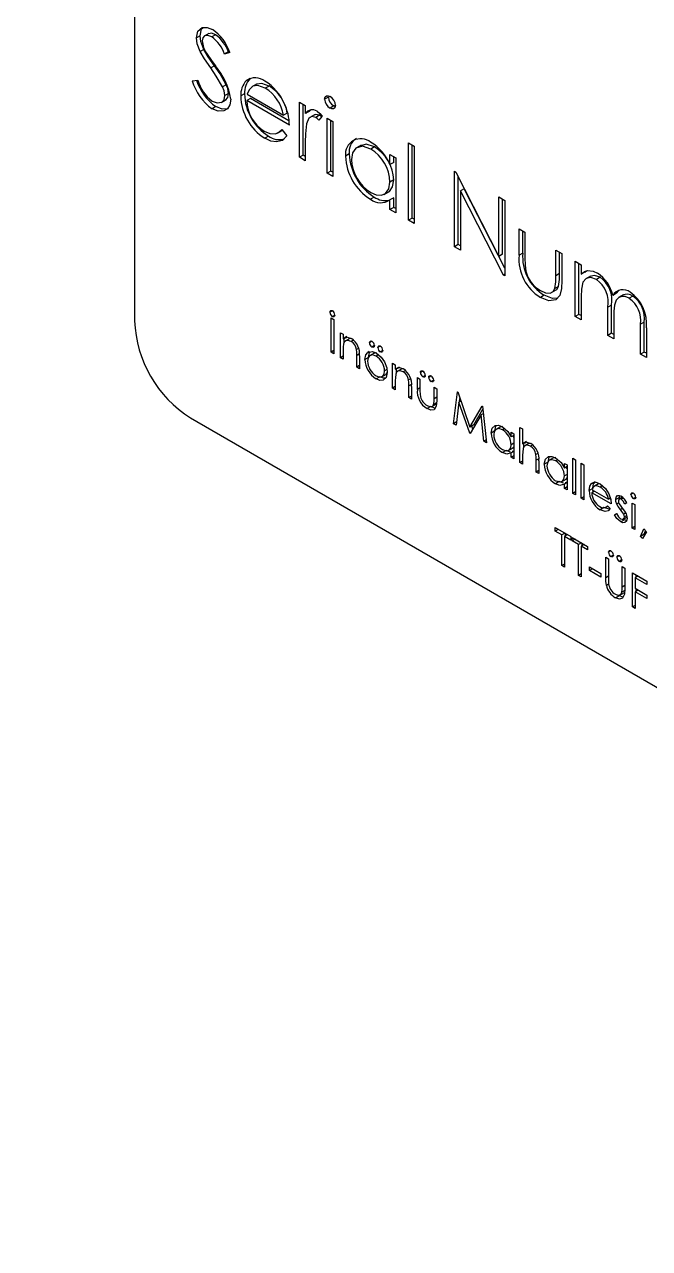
# Model space of a CAD drawing. Header units: millimetres. Extents: x 75 to 2075, y 25 to 1460.
# Drawn here: x 1817 to 1844, y 933.7 to 986.6 of the extents above; entities that cross this region are included whole.
import ezdxf

# ---------------------------------------------------------------- set-up
doc = ezdxf.new("R2010")
doc.units = ezdxf.units.MM
doc.header["$LTSCALE"] = 5

msp = doc.modelspace()

# ---------------------------------------------------------------- linework, layer by layer
at = {"color": 7, "linetype": 'Continuous', "lineweight": 25}
for p, q in [((1821.718, 1038.212), (1821.718, 973.822)), ((1824.558, 986.155), (1824.396, 986.061)), ((1824.929, 986.251), (1824.727, 986.134)), ((1825.226, 986.196), (1825.065, 986.103)), ((1824.716, 985.566), (1824.554, 985.473)), ((1825.779, 985.458), (1825.617, 985.365)), ((1825.847, 985.434), (1825.617, 985.365)), ((1825.826, 985.472), (1825.779, 985.458)), ((1825.179, 984.854), (1825.018, 984.761)), ((1826.718, 984.304), (1826.556, 984.211)), ((1824.215, 984.209), (1824.454, 984.236)), ((1825.689, 984.039), (1825.528, 983.946)), ((1826.991, 984.059), (1826.789, 983.943)), ((1827.006, 984.066), (1826.844, 983.972)), ((1827.539, 983.982), (1827.377, 983.889)), ((1825.477, 983.268), (1825.679, 983.384)), ((1825.791, 983.66), (1825.629, 983.567)), ((1826.48, 983.645), (1826.318, 983.551)), ((1826.734, 983.442), (1826.572, 983.348)), ((1828.421, 982.281), (1826.572, 983.348)), ((1826.599, 983.626), (1828.167, 982.72)), ((1828.401, 982.479), (1826.734, 983.442)), ((1828.856, 983.286), (1829.11, 983.139)), ((1828.856, 980.899), (1828.856, 983.286)), ((1830.106, 983.504), (1829.944, 983.41)), ((1825.237, 983.092), (1825.075, 982.998)), ((1828.329, 982.814), (1828.167, 982.72)), ((1829.018, 980.992), (1829.018, 983.192)), ((1829.11, 983.139), (1829.11, 982.788)), ((1829.272, 982.881), (1829.11, 982.788)), ((1829.272, 982.881), (1829.335, 982.943)), ((1829.504, 982.736), (1829.301, 982.62)), ((1829.728, 982.718), (1829.566, 982.625)), ((1830.34, 983.118), (1830.179, 983.025)), ((1830.384, 983.1), (1830.34, 983.118)), ((1829.835, 982.681), (1829.696, 982.507)), ((1830.053, 982.595), (1830.307, 982.448)), ((1830.053, 980.208), (1830.053, 982.595)), ((1830.215, 980.301), (1830.215, 982.502)), ((1830.307, 982.448), (1830.307, 980.062)), ((1827.519, 981.816), (1827.358, 981.722)), ((1827.901, 981.938), (1828.103, 982.054)), ((1828.078, 982.051), (1828.113, 982.066)), ((1828.087, 982.097), (1828.312, 981.83)), ((1829.11, 981.555), (1829.11, 980.752)), ((1831.527, 981.426), (1831.325, 981.309)), ((1832.101, 981.348), (1831.94, 981.255)), ((1833.57, 981.528), (1833.824, 981.381)), ((1833.57, 978.178), (1833.57, 981.528)), ((1833.732, 978.271), (1833.732, 981.434)), ((1833.824, 981.381), (1833.824, 978.031)), ((1829.018, 980.992), (1828.856, 980.899)), ((1829.11, 980.752), (1828.856, 980.899)), ((1829.11, 980.939), (1829.018, 980.992)), ((1831.012, 981.041), (1830.851, 980.948)), ((1832.773, 980.583), (1832.773, 981.025)), ((1832.773, 981.025), (1833.027, 980.878)), ((1832.934, 980.677), (1832.773, 980.583)), ((1832.934, 980.677), (1832.934, 980.932)), ((1833.027, 980.878), (1833.027, 978.492)), ((1830.215, 980.301), (1830.053, 980.208)), ((1830.307, 980.062), (1830.053, 980.208)), ((1830.307, 980.248), (1830.215, 980.301)), ((1835.565, 980.292), (1835.618, 980.262)), ((1835.565, 977.026), (1835.565, 980.292)), ((1835.618, 980.262), (1837.487, 976.612)), ((1835.726, 977.12), (1835.726, 980.05)), ((1832.934, 979.92), (1832.773, 979.826)), ((1835.98, 979.538), (1835.819, 979.445)), ((1837.741, 976.1), (1835.98, 979.538)), ((1832.09, 979.177), (1831.928, 979.084)), ((1832.526, 979.291), (1832.728, 979.407)), ((1832.934, 979.144), (1832.773, 979.051)), ((1832.773, 978.638), (1832.773, 979.051)), ((1832.934, 978.731), (1832.934, 979.144)), ((1835.819, 979.445), (1835.819, 976.88)), ((1837.683, 975.804), (1835.819, 979.445)), ((1837.487, 979.183), (1837.741, 979.036)), ((1837.487, 976.612), (1837.487, 979.183)), ((1837.648, 976.706), (1837.648, 979.09)), ((1837.741, 979.036), (1837.741, 975.77)), ((1832.934, 978.731), (1832.773, 978.638)), ((1833.027, 978.492), (1832.773, 978.638)), ((1833.027, 978.678), (1832.934, 978.731)), ((1833.732, 978.271), (1833.57, 978.178)), ((1833.824, 978.031), (1833.57, 978.178)), ((1833.824, 978.218), (1833.732, 978.271)), ((1838.357, 977.801), (1838.611, 977.655)), ((1838.357, 976.661), (1838.357, 977.801)), ((1838.519, 976.754), (1838.519, 977.708)), ((1838.611, 977.655), (1838.611, 976.548)), ((1835.726, 977.12), (1835.565, 977.026)), ((1835.819, 976.88), (1835.565, 977.026)), ((1835.819, 977.066), (1835.726, 977.12)), ((1839.953, 976.88), (1840.206, 976.734)), ((1839.953, 975.773), (1839.953, 976.88)), ((1837.648, 976.706), (1837.487, 976.612)), ((1838.519, 976.754), (1838.357, 976.661)), ((1840.114, 975.866), (1840.114, 976.787)), ((1840.206, 976.734), (1840.206, 975.572)), ((1840.787, 976.399), (1841.04, 976.252)), ((1840.787, 974.012), (1840.787, 976.399)), ((1837.741, 975.837), (1837.683, 975.804)), ((1840.114, 975.866), (1839.953, 975.773)), ((1840.948, 974.105), (1840.948, 976.305)), ((1841.04, 976.252), (1841.04, 975.837)), ((1841.202, 975.931), (1841.04, 975.837)), ((1841.202, 975.931), (1841.272, 975.988)), ((1837.741, 975.77), (1837.683, 975.804)), ((1840.072, 975.309), (1839.911, 975.216)), ((1841.445, 975.758), (1841.243, 975.641)), ((1841.871, 975.708), (1841.709, 975.615)), ((1839.445, 974.931), (1839.283, 974.838)), ((1839.762, 975.045), (1839.964, 975.161)), ((1841.04, 974.87), (1841.04, 973.865)), ((1842.573, 975.02), (1842.411, 974.926)), ((1842.573, 975.02), (1842.678, 975.134)), ((1842.859, 974.944), (1842.657, 974.827)), ((1843.287, 974.891), (1843.125, 974.798)), ((1830.281, 974.259), (1830.174, 974.197)), ((1842.362, 974.502), (1842.201, 974.409)), ((1842.201, 973.195), (1842.201, 974.409)), ((1842.362, 973.289), (1842.362, 974.502)), ((1830.223, 973.95), (1830.338, 973.884)), ((1830.223, 972.469), (1830.223, 973.95)), ((1830.388, 974.073), (1830.281, 974.012)), ((1830.338, 973.884), (1830.338, 972.402)), ((1840.948, 974.105), (1840.787, 974.012)), ((1841.04, 973.865), (1840.787, 974.012)), ((1841.04, 974.052), (1840.948, 974.105)), ((1842.455, 973.977), (1842.455, 973.049)), ((1843.777, 973.767), (1843.615, 973.673)), ((1843.777, 972.472), (1843.777, 973.767)), ((1830.634, 973.311), (1830.749, 973.244)), ((1830.634, 972.228), (1830.634, 973.311)), ((1830.749, 973.244), (1830.749, 973.049)), ((1842.362, 973.289), (1842.201, 973.195)), ((1842.455, 973.049), (1842.201, 973.195)), ((1842.455, 973.236), (1842.362, 973.289)), ((1843.615, 972.379), (1843.615, 973.673)), ((1843.869, 973.525), (1843.869, 972.233)), ((1830.911, 973.142), (1830.749, 973.049)), ((1830.796, 972.894), (1830.796, 973.076)), ((1831.035, 973.06), (1830.833, 972.944)), ((1831.188, 972.995), (1831.086, 972.936)), ((1831.419, 972.636), (1831.328, 972.583)), ((1831.991, 972.938), (1831.884, 972.876)), ((1832.098, 972.753), (1831.991, 972.691)), ((1832.353, 972.729), (1832.246, 972.667)), ((1830.338, 972.535), (1830.223, 972.469)), ((1830.338, 972.402), (1830.223, 972.469)), ((1830.749, 972.295), (1830.634, 972.228)), ((1830.749, 972.162), (1830.634, 972.228)), ((1830.749, 972.553), (1830.749, 972.162)), ((1831.453, 972.393), (1831.342, 972.329)), ((1831.342, 971.82), (1831.342, 972.329)), ((1831.457, 972.306), (1831.457, 971.753)), ((1831.849, 972.245), (1831.687, 972.151)), ((1831.874, 972.495), (1831.815, 972.461)), ((1832.094, 972.432), (1831.892, 972.315)), ((1832.266, 972.356), (1832.172, 972.302)), ((1832.46, 972.544), (1832.353, 972.482)), ((1843.777, 972.472), (1843.615, 972.379)), ((1843.869, 972.233), (1843.615, 972.379)), ((1843.869, 972.419), (1843.777, 972.472)), ((1831.457, 971.886), (1831.342, 971.82)), ((1831.457, 971.753), (1831.342, 971.82)), ((1832.642, 971.714), (1832.542, 971.657)), ((1832.888, 971.995), (1833.003, 971.928)), ((1832.888, 970.912), (1832.888, 971.995)), ((1833.003, 971.928), (1833.003, 971.733)), ((1833.164, 971.826), (1833.003, 971.733)), ((1833.049, 971.578), (1833.049, 971.76)), ((1833.288, 971.744), (1833.086, 971.628)), ((1833.441, 971.679), (1833.339, 971.62)), ((1834.195, 971.65), (1834.088, 971.588)), ((1832.334, 971.407), (1832.173, 971.314)), ((1832.415, 971.405), (1832.617, 971.521)), ((1833.003, 971.237), (1833.003, 970.846)), ((1833.672, 971.319), (1833.581, 971.267)), ((1833.706, 971.077), (1833.595, 971.013)), ((1833.957, 971.37), (1834.072, 971.304)), ((1833.957, 970.853), (1833.957, 971.37)), ((1834.072, 971.304), (1834.072, 970.801)), ((1834.302, 971.465), (1834.195, 971.403)), ((1834.557, 971.441), (1834.45, 971.38)), ((1834.664, 971.256), (1834.557, 971.194)), ((1833.003, 970.978), (1832.888, 970.912)), ((1833.003, 970.846), (1832.888, 970.912)), ((1833.595, 970.504), (1833.595, 971.013)), ((1833.71, 970.57), (1833.595, 970.504)), ((1833.71, 970.99), (1833.71, 970.437)), ((1834.072, 970.919), (1833.957, 970.853)), ((1834.68, 970.952), (1834.795, 970.886)), ((1834.68, 970.45), (1834.68, 970.952)), ((1834.795, 970.886), (1834.795, 970.359)), ((1835.519, 969.375), (1835.688, 970.758)), ((1835.688, 970.758), (1835.705, 970.749)), ((1835.705, 970.749), (1836.235, 969.228)), ((1833.71, 970.437), (1833.595, 970.504)), ((1834.538, 970.119), (1834.377, 970.026)), ((1834.583, 970.113), (1834.785, 970.23)), ((1834.788, 970.271), (1834.661, 970.197)), ((1834.795, 970.517), (1834.68, 970.45)), ((1835.758, 970.305), (1835.635, 969.308)), ((1835.842, 970.354), (1835.758, 970.305)), ((1836.222, 968.969), (1835.758, 970.305)), ((1835.785, 970.321), (1835.803, 970.467)), ((1836.235, 969.228), (1836.763, 970.138)), ((1836.396, 969.321), (1836.793, 970.005)), ((1836.763, 970.138), (1836.78, 970.128)), ((1836.78, 970.128), (1836.95, 968.549)), ((1824.142, 969.623), (1900.106, 925.77)), ((1836.712, 969.752), (1836.248, 968.954)), ((1836.814, 969.811), (1836.712, 969.752)), ((1836.834, 968.615), (1836.712, 969.752)), ((1835.653, 969.452), (1835.519, 969.375)), ((1835.635, 969.308), (1835.519, 969.375)), ((1836.275, 968.999), (1836.222, 968.969)), ((1836.248, 968.954), (1836.222, 968.969)), ((1836.396, 969.321), (1836.235, 969.228)), ((1836.357, 969.14), (1836.311, 969.272)), ((1837.309, 969.061), (1837.147, 968.968)), ((1837.553, 969.242), (1837.351, 969.125)), ((1837.733, 969.16), (1837.641, 969.107)), ((1838.019, 968.803), (1838.019, 969.003)), ((1838.019, 969.003), (1838.134, 968.936)), ((1838.134, 968.936), (1838.134, 967.854)), ((1838.397, 969.213), (1838.512, 969.147)), ((1838.397, 967.694), (1838.397, 969.213)), ((1838.512, 969.147), (1838.512, 968.505)), ((1836.936, 968.674), (1836.834, 968.615)), ((1836.95, 968.549), (1836.834, 968.615)), ((1838.134, 968.869), (1838.019, 968.803)), ((1838.134, 968.526), (1838.019, 968.459)), ((1838.134, 968.783), (1838.101, 968.85)), ((1838.674, 968.599), (1838.512, 968.505)), ((1838.559, 968.36), (1838.559, 968.532)), ((1838.798, 968.526), (1838.596, 968.409)), ((1838.951, 968.46), (1838.849, 968.402)), ((1837.798, 968.216), (1837.636, 968.122)), ((1837.986, 968.146), (1837.798, 968.216)), ((1837.896, 968.21), (1838.098, 968.326)), ((1838.134, 968.174), (1838.019, 968.108)), ((1838.019, 967.92), (1838.019, 968.108)), ((1838.134, 967.987), (1838.019, 967.92)), ((1838.134, 967.854), (1838.019, 967.92)), ((1838.135, 968.188), (1838.055, 968.165)), ((1838.512, 968.019), (1838.512, 967.627)), ((1839.182, 968.101), (1839.091, 968.049)), ((1839.856, 967.897), (1839.654, 967.78)), ((1840.683, 967.878), (1840.799, 967.811)), ((1840.683, 966.358), (1840.683, 967.878)), ((1838.512, 967.76), (1838.397, 967.694)), ((1838.512, 967.627), (1838.397, 967.694)), ((1839.216, 967.859), (1839.105, 967.795)), ((1839.105, 967.285), (1839.105, 967.795)), ((1839.22, 967.352), (1839.105, 967.285)), ((1839.22, 967.772), (1839.22, 967.219)), ((1839.612, 967.716), (1839.45, 967.623)), ((1840.036, 967.815), (1839.944, 967.762)), ((1840.322, 967.458), (1840.322, 967.658)), ((1840.322, 967.658), (1840.437, 967.591)), ((1840.437, 967.524), (1840.322, 967.458)), ((1840.437, 967.438), (1840.404, 967.505)), ((1840.437, 967.591), (1840.437, 966.509)), ((1840.799, 967.811), (1840.799, 966.292)), ((1841.045, 967.666), (1841.16, 967.6)), ((1841.045, 966.147), (1841.045, 967.666)), ((1841.16, 967.6), (1841.16, 966.08)), ((1839.22, 967.219), (1839.105, 967.285)), ((1840.1, 966.871), (1839.939, 966.777)), ((1840.289, 966.801), (1840.1, 966.871)), ((1840.199, 966.865), (1840.401, 966.981)), ((1840.437, 967.181), (1840.322, 967.114)), ((1840.437, 966.829), (1840.322, 966.763)), ((1840.438, 966.843), (1840.357, 966.82)), ((1841.588, 966.834), (1841.499, 966.782)), ((1840.322, 966.575), (1840.322, 966.763)), ((1840.437, 966.642), (1840.322, 966.575)), ((1840.437, 966.509), (1840.322, 966.575)), ((1840.799, 966.425), (1840.683, 966.358)), ((1840.799, 966.292), (1840.683, 966.358)), ((1841.552, 966.577), (1841.391, 966.483)), ((1841.621, 966.458), (1841.506, 966.391)), ((1842.345, 965.907), (1841.506, 966.391)), ((1841.518, 966.517), (1842.23, 966.106)), ((1841.571, 966.429), (1841.563, 966.491)), ((1841.795, 966.771), (1841.593, 966.654)), ((1841.791, 966.768), (1841.629, 966.674)), ((1841.844, 966.775), (1841.791, 966.768)), ((1841.962, 966.689), (1841.871, 966.636)), ((1843.298, 966.368), (1843.2, 966.312)), ((1841.16, 966.213), (1841.045, 966.147)), ((1841.16, 966.08), (1841.045, 966.147)), ((1842.097, 965.745), (1842.206, 965.808)), ((1842.193, 965.824), (1842.295, 965.703)), ((1842.306, 966.151), (1842.23, 966.106)), ((1842.321, 966.107), (1842.276, 966.133)), ((1842.704, 966.183), (1842.542, 966.09)), ((1842.674, 965.95), (1842.585, 965.898)), ((1842.836, 966.193), (1842.676, 966.1)), ((1842.704, 966.183), (1842.718, 966.261)), ((1842.71, 966.12), (1842.704, 966.183)), ((1842.872, 966.158), (1842.779, 966.104)), ((1843.019, 965.945), (1842.941, 965.897)), ((1843.249, 965.942), (1843.364, 965.876)), ((1843.249, 964.859), (1843.249, 965.942)), ((1843.412, 966.198), (1843.306, 966.137)), ((1843.364, 965.876), (1843.364, 964.793)), ((1842.024, 965.747), (1841.862, 965.654)), ((1842.493, 965.428), (1842.569, 965.485)), ((1842.575, 965.476), (1842.493, 965.428)), ((1842.835, 965.708), (1842.747, 965.657)), ((1842.857, 965.239), (1843.03, 965.339)), ((1842.922, 965.22), (1842.883, 965.254)), ((1842.97, 965.511), (1842.889, 965.464)), ((1843.016, 965.398), (1842.92, 965.342)), ((1839.926, 964.879), (1840.6, 964.49)), ((1839.926, 964.727), (1839.926, 964.879)), ((1840.058, 964.803), (1839.926, 964.727)), ((1840.206, 964.566), (1839.926, 964.727)), ((1842.922, 965.22), (1842.761, 965.127)), ((1843.015, 965.183), (1842.922, 965.22)), ((1843.364, 964.926), (1843.249, 964.859)), ((1843.364, 964.793), (1843.249, 964.859)), ((1843.611, 964.501), (1843.757, 964.83)), ((1843.874, 964.696), (1843.697, 964.408)), ((1843.757, 964.83), (1843.874, 964.696)), ((1843.773, 964.595), (1843.837, 964.739)), ((1840.337, 964.642), (1840.206, 964.566)), ((1840.206, 963.236), (1840.206, 964.566)), ((1840.452, 964.575), (1840.321, 964.499)), ((1840.321, 964.499), (1840.321, 963.17)), ((1840.6, 964.338), (1840.321, 964.499)), ((1840.367, 964.526), (1840.367, 964.624)), ((1840.6, 964.49), (1840.6, 964.338)), ((1840.65, 964.456), (1841.324, 964.067)), ((1840.65, 964.304), (1840.65, 964.456)), ((1840.781, 964.38), (1840.65, 964.304)), ((1840.929, 964.143), (1840.65, 964.304)), ((1841.061, 964.219), (1840.929, 964.143)), ((1841.091, 964.103), (1841.091, 964.202)), ((1843.773, 964.595), (1843.611, 964.501)), ((1843.697, 964.408), (1843.611, 964.501)), ((1843.796, 964.569), (1843.773, 964.595)), ((1840.929, 962.814), (1840.929, 964.143)), ((1841.176, 964.153), (1841.044, 964.077)), ((1841.044, 964.077), (1841.044, 962.747)), ((1841.324, 963.915), (1841.044, 964.077)), ((1841.324, 964.067), (1841.324, 963.915)), ((1842.335, 963.873), (1842.229, 963.811)), ((1842.442, 963.688), (1842.335, 963.626)), ((1842.697, 963.664), (1842.59, 963.602)), ((1840.321, 963.303), (1840.206, 963.236)), ((1840.321, 963.17), (1840.206, 963.236)), ((1841.406, 963.179), (1841.9, 962.894)), ((1841.406, 963.027), (1841.406, 963.179)), ((1842.113, 963.602), (1842.229, 963.536)), ((1842.113, 962.708), (1842.113, 963.602)), ((1842.229, 963.536), (1842.229, 962.648)), ((1842.804, 963.479), (1842.697, 963.417)), ((1842.821, 963.194), (1842.936, 963.128)), ((1842.821, 962.306), (1842.821, 963.194)), ((1842.936, 963.128), (1842.936, 962.233)), ((1841.044, 962.88), (1840.929, 962.814)), ((1841.044, 962.747), (1840.929, 962.814)), ((1841.538, 963.103), (1841.406, 963.027)), ((1841.9, 962.742), (1841.406, 963.027)), ((1841.9, 962.894), (1841.9, 962.742)), ((1842.229, 962.774), (1842.113, 962.708)), ((1843.265, 962.93), (1843.89, 962.569)), ((1843.265, 961.448), (1843.265, 962.93)), ((1843.511, 962.787), (1843.38, 962.711)), ((1843.38, 962.711), (1843.38, 962.256)), ((1843.89, 962.417), (1843.38, 962.711)), ((1843.426, 962.738), (1843.426, 962.837)), ((1842.236, 962.44), (1842.136, 962.382)), ((1842.713, 961.961), (1842.915, 962.078)), ((1842.93, 962.155), (1842.808, 962.084)), ((1842.936, 962.373), (1842.821, 962.306)), ((1843.38, 962.256), (1843.89, 961.961)), ((1843.511, 962.18), (1843.38, 962.104)), ((1843.38, 962.104), (1843.38, 961.382)), ((1843.89, 961.809), (1843.38, 962.104)), ((1843.426, 962.13), (1843.426, 962.229)), ((1843.89, 962.569), (1843.89, 962.417)), ((1842.699, 961.932), (1842.537, 961.838)), ((1842.859, 961.877), (1842.699, 961.932)), ((1843.89, 961.961), (1843.89, 961.809)), ((1843.38, 961.515), (1843.265, 961.448)), ((1843.38, 961.382), (1843.265, 961.448))]:
    msp.add_line(p, q, dxfattribs=at)
at = {"color": 7, "linetype": 'Continuous', "lineweight": 25, "flags": 128}
for points in [[(1824.396, 986.061), (1824.461, 986.359), (1824.652, 986.512), (1824.861, 986.515), (1825.093, 986.421)], [(1824.558, 986.155), (1824.623, 986.452), (1824.698, 986.513)], [(1824.554, 985.473), (1824.428, 985.809), (1824.396, 986.061)], [(1824.716, 985.566), (1824.59, 985.902), (1824.558, 986.155)], [(1825.065, 986.103), (1824.896, 986.169), (1824.752, 986.148), (1824.675, 986.066), (1824.65, 985.929)], [(1825.226, 986.196), (1825.058, 986.262), (1824.914, 986.242), (1824.91, 986.238)], [(1825.018, 984.761), (1824.748, 985.152), (1824.554, 985.473)], [(1825.179, 984.854), (1824.909, 985.245), (1824.716, 985.566)], [(1824.836, 985.399), (1825.047, 985.092), (1825.217, 984.854)], [(1825.689, 984.039), (1825.419, 984.506), (1825.179, 984.854)], [(1825.528, 983.946), (1825.257, 984.413), (1825.018, 984.761)], [(1825.629, 983.567), (1825.594, 983.776), (1825.528, 983.946)], [(1825.791, 983.66), (1825.756, 983.869), (1825.689, 984.039)], [(1826.844, 983.972), (1826.678, 983.815), (1826.599, 983.626)], [(1827.377, 983.889), (1827.06, 984.003), (1826.844, 983.972)], [(1827.539, 983.982), (1827.222, 984.096), (1827.006, 984.066)], [(1825.075, 983.333), (1825.298, 983.25), (1825.491, 983.276), (1825.592, 983.387), (1825.629, 983.567)], [(1825.883, 983.416), (1825.848, 983.174), (1825.741, 983), (1825.581, 982.902), (1825.343, 982.891), (1825.075, 982.998)], [(1825.658, 983.374), (1825.754, 983.48), (1825.791, 983.66)], [(1829.944, 983.41), (1829.968, 983.508), (1830.033, 983.556), (1830.102, 983.558), (1830.179, 983.527)], [(1825.734, 982.995), (1825.504, 982.985), (1825.237, 983.092)], [(1829.728, 982.718), (1829.557, 982.752), (1829.489, 982.714)], [(1829.615, 982.89), (1829.743, 982.787), (1829.835, 982.681)], [(1829.81, 982.649), (1829.787, 982.674), (1829.728, 982.718)], [(1830.416, 983.138), (1830.391, 983.042), (1830.325, 982.995), (1830.256, 982.993), (1830.179, 983.025)], [(1829.156, 982.348), (1829.115, 981.914), (1829.11, 981.555)], [(1829.566, 982.625), (1829.395, 982.659), (1829.267, 982.586), (1829.156, 982.348)], [(1829.696, 982.507), (1829.625, 982.58), (1829.566, 982.625)], [(1827.326, 982.034), (1827.58, 981.928), (1827.815, 981.912), (1827.966, 981.98), (1828.087, 982.097)], [(1828.312, 981.83), (1828.123, 981.631), (1827.858, 981.56), (1827.615, 981.603), (1827.358, 981.722)], [(1831.94, 981.255), (1831.587, 981.373), (1831.299, 981.29), (1831.156, 981.09), (1831.105, 980.798)], [(1832.101, 981.348), (1831.749, 981.466), (1831.514, 981.398)], [(1831.938, 979.372), (1832.177, 979.271), (1832.399, 979.255), (1832.584, 979.327), (1832.727, 979.529), (1832.773, 979.826)], [(1832.704, 979.404), (1832.746, 979.421), (1832.888, 979.622), (1832.934, 979.92)], [(1838.611, 976.548), (1838.619, 976.229), (1838.651, 975.966)], [(1840.072, 975.309), (1840.11, 975.611), (1840.114, 975.866)], [(1841.04, 975.837), (1841.187, 975.957), (1841.327, 976.007)], [(1841.327, 976.007), (1841.56, 975.971), (1841.753, 975.883)], [(1840.206, 975.572), (1840.19, 975.226), (1840.119, 974.923), (1839.949, 974.727), (1839.641, 974.691), (1839.283, 974.838)], [(1839.911, 975.216), (1839.948, 975.518), (1839.953, 975.773)], [(1839.939, 975.157), (1839.989, 975.183), (1840.072, 975.309)], [(1841.709, 975.615), (1841.466, 975.696), (1841.261, 975.651), (1841.122, 975.493), (1841.055, 975.201), (1841.04, 974.87)], [(1841.871, 975.708), (1841.627, 975.789), (1841.425, 975.745)], [(1839.286, 975.13), (1839.503, 975.035), (1839.702, 975.026), (1839.828, 975.089), (1839.911, 975.216)], [(1840.021, 974.81), (1839.803, 974.784), (1839.445, 974.931)], [(1843.125, 974.798), (1842.951, 974.87), (1842.791, 974.878), (1842.656, 974.826), (1842.557, 974.716), (1842.487, 974.499), (1842.461, 974.245), (1842.455, 973.977)], [(1830.174, 974.197), (1830.184, 974.244), (1830.213, 974.27), (1830.244, 974.273), (1830.281, 974.259)], [(1830.388, 974.074), (1830.378, 974.027), (1830.349, 974.001), (1830.317, 973.998), (1830.281, 974.012)], [(1830.749, 973.049), (1830.927, 973.118), (1831.106, 973.057)], [(1830.767, 972.833), (1830.752, 972.68), (1830.749, 972.553)], [(1831.086, 972.936), (1830.967, 972.979), (1830.866, 972.962), (1830.805, 972.913), (1830.767, 972.833)], [(1831.084, 973.065), (1831.027, 973.055), (1831.016, 973.046)], [(1831.884, 972.876), (1831.894, 972.923), (1831.923, 972.949), (1831.955, 972.952), (1831.991, 972.938)], [(1832.098, 972.753), (1832.088, 972.706), (1832.059, 972.68), (1832.028, 972.677), (1831.991, 972.691)], [(1832.246, 972.667), (1832.256, 972.714), (1832.285, 972.74), (1832.317, 972.743), (1832.353, 972.729)], [(1831.342, 972.329), (1831.339, 972.469), (1831.328, 972.583)], [(1831.687, 972.151), (1831.727, 972.358), (1831.815, 972.461)], [(1832.172, 972.302), (1832.014, 972.353), (1831.886, 972.309), (1831.823, 972.218), (1831.802, 972.084)], [(1831.815, 972.461), (1831.999, 972.501), (1832.173, 972.434)], [(1831.849, 972.245), (1831.889, 972.451), (1831.916, 972.483)], [(1832.176, 972.446), (1832.175, 972.446), (1832.077, 972.413)], [(1832.173, 972.434), (1832.39, 972.254), (1832.529, 972.05)], [(1832.46, 972.544), (1832.45, 972.497), (1832.421, 972.471), (1832.389, 972.468), (1832.353, 972.482)], [(1832.172, 971.447), (1832.33, 971.394), (1832.458, 971.433), (1832.521, 971.524), (1832.542, 971.657)], [(1832.657, 971.591), (1832.612, 971.378), (1832.483, 971.259), (1832.338, 971.248), (1832.173, 971.314)], [(1832.529, 972.05), (1832.633, 971.788), (1832.657, 971.591)], [(1832.593, 971.518), (1832.62, 971.526), (1832.654, 971.576)], [(1833.003, 971.733), (1833.181, 971.802), (1833.359, 971.741)], [(1833.339, 971.62), (1833.221, 971.663), (1833.119, 971.646), (1833.058, 971.597), (1833.02, 971.517)], [(1833.338, 971.749), (1833.28, 971.739), (1833.269, 971.73)], [(1834.088, 971.588), (1834.098, 971.635), (1834.127, 971.661), (1834.159, 971.664), (1834.195, 971.65)], [(1832.578, 971.347), (1832.499, 971.341), (1832.334, 971.407)], [(1833.02, 971.517), (1833.005, 971.364), (1833.003, 971.237)], [(1833.595, 971.013), (1833.592, 971.153), (1833.581, 971.267)], [(1834.302, 971.465), (1834.292, 971.418), (1834.263, 971.392), (1834.231, 971.389), (1834.195, 971.403)], [(1834.45, 971.38), (1834.46, 971.426), (1834.489, 971.452), (1834.521, 971.455), (1834.557, 971.441)], [(1834.664, 971.256), (1834.654, 971.209), (1834.625, 971.183), (1834.593, 971.18), (1834.557, 971.194)], [(1834.072, 970.801), (1834.076, 970.657), (1834.09, 970.538)], [(1834.795, 970.359), (1834.776, 970.129), (1834.679, 969.976), (1834.539, 969.959), (1834.377, 970.026)], [(1834.378, 970.158), (1834.477, 970.115), (1834.567, 970.111), (1834.624, 970.14), (1834.661, 970.197)], [(1834.73, 970.056), (1834.701, 970.052), (1834.538, 970.119)], [(1834.661, 970.197), (1834.678, 970.334), (1834.68, 970.45)], [(1837.147, 968.968), (1837.194, 969.181), (1837.328, 969.295), (1837.474, 969.306), (1837.64, 969.241)], [(1837.641, 969.107), (1837.481, 969.161), (1837.351, 969.123), (1837.286, 969.033), (1837.263, 968.9)], [(1837.309, 969.061), (1837.356, 969.274), (1837.385, 969.299)], [(1837.644, 969.254), (1837.643, 969.254), (1837.537, 969.223)], [(1837.64, 969.241), (1837.877, 969.036), (1838.019, 968.803)], [(1837.64, 968.253), (1837.801, 968.199), (1837.933, 968.233), (1837.998, 968.324), (1838.019, 968.459)], [(1838.512, 968.505), (1838.69, 968.579), (1838.869, 968.523)], [(1838.849, 968.402), (1838.73, 968.444), (1838.629, 968.428), (1838.568, 968.378), (1838.53, 968.299)], [(1838.846, 968.53), (1838.79, 968.521), (1838.779, 968.512)], [(1838.019, 968.108), (1837.825, 968.053), (1837.636, 968.122)], [(1838.075, 968.321), (1838.095, 968.326), (1838.134, 968.381)], [(1838.53, 968.299), (1838.515, 968.146), (1838.512, 968.019)], [(1839.105, 967.795), (1839.102, 967.934), (1839.091, 968.049)], [(1839.45, 967.623), (1839.497, 967.836), (1839.63, 967.95), (1839.777, 967.961), (1839.942, 967.896)], [(1839.612, 967.716), (1839.658, 967.929), (1839.688, 967.954)], [(1839.946, 967.909), (1839.946, 967.909), (1839.839, 967.878)], [(1839.942, 967.896), (1840.18, 967.691), (1840.322, 967.458)], [(1839.944, 967.762), (1839.784, 967.816), (1839.653, 967.778), (1839.588, 967.688), (1839.565, 967.555)], [(1839.943, 966.908), (1840.103, 966.854), (1840.236, 966.888), (1840.301, 966.979), (1840.322, 967.114)], [(1840.378, 966.976), (1840.398, 966.981), (1840.437, 967.036)], [(1841.499, 966.782), (1841.684, 966.839), (1841.865, 966.773)], [(1841.558, 966.606), (1841.586, 966.77), (1841.66, 966.876)], [(1840.322, 966.763), (1840.127, 966.708), (1839.939, 966.777)], [(1841.391, 966.483), (1841.425, 966.677), (1841.499, 966.782)], [(1841.629, 966.674), (1841.554, 966.603), (1841.518, 966.517)], [(1841.871, 966.636), (1841.727, 966.688), (1841.629, 966.674)], [(1841.865, 966.773), (1842.1, 966.57), (1842.243, 966.342)], [(1842.243, 966.342), (1842.326, 966.092), (1842.345, 965.907)], [(1843.2, 966.312), (1843.211, 966.356), (1843.24, 966.378), (1843.271, 966.379), (1843.306, 966.365)], [(1842.542, 966.09), (1842.562, 966.199), (1842.624, 966.262), (1842.696, 966.27), (1842.779, 966.237)], [(1842.585, 965.898), (1842.55, 966.008), (1842.542, 966.09)], [(1842.747, 965.657), (1842.649, 965.786), (1842.585, 965.898)], [(1842.779, 966.104), (1842.726, 966.12), (1842.685, 966.104), (1842.664, 966.073), (1842.657, 966.029)], [(1842.657, 966.029), (1842.668, 965.964), (1842.689, 965.912)], [(1842.689, 965.912), (1842.76, 965.803), (1842.823, 965.723)], [(1842.941, 965.897), (1842.86, 966.028), (1842.779, 966.104)], [(1843.414, 966.188), (1843.403, 966.145), (1843.373, 966.123), (1843.341, 966.123), (1843.306, 966.137)], [(1842.295, 965.703), (1842.209, 965.612), (1842.089, 965.58), (1841.862, 965.654)], [(1842.273, 965.679), (1842.251, 965.673), (1842.024, 965.747)], [(1842.761, 965.127), (1842.596, 965.27), (1842.493, 965.428)], [(1842.569, 965.485), (1842.663, 965.343), (1842.755, 965.263)], [(1842.889, 965.464), (1842.813, 965.576), (1842.747, 965.657)], [(1842.755, 965.263), (1842.823, 965.239), (1842.879, 965.252), (1842.91, 965.287), (1842.92, 965.342)], [(1843.035, 965.281), (1843.01, 965.161), (1842.936, 965.095), (1842.854, 965.09), (1842.761, 965.127)], [(1842.823, 965.723), (1842.925, 965.59), (1842.992, 965.474)], [(1842.92, 965.342), (1842.91, 965.409), (1842.889, 965.464)], [(1842.992, 965.474), (1843.027, 965.363), (1843.035, 965.281)], [(1842.229, 963.811), (1842.238, 963.858), (1842.267, 963.884), (1842.299, 963.887), (1842.335, 963.873)], [(1842.442, 963.688), (1842.432, 963.641), (1842.404, 963.615), (1842.372, 963.612), (1842.335, 963.626)], [(1842.59, 963.602), (1842.6, 963.649), (1842.629, 963.675), (1842.661, 963.678), (1842.697, 963.664)], [(1842.804, 963.479), (1842.794, 963.432), (1842.765, 963.406), (1842.734, 963.403), (1842.697, 963.417)], [(1842.136, 962.382), (1842.116, 962.568), (1842.113, 962.708)], [(1842.229, 962.648), (1842.229, 962.537), (1842.234, 962.448)], [(1842.531, 961.994), (1842.635, 961.956), (1842.724, 961.968), (1842.776, 962.013), (1842.808, 962.084)], [(1842.936, 962.233), (1842.919, 961.997), (1842.832, 961.824), (1842.701, 961.783), (1842.537, 961.838)], [(1842.808, 962.084), (1842.819, 962.206), (1842.821, 962.306)]]:
    msp.add_lwpolyline(points, dxfattribs=at)
at = {"color": 7, "linetype": 'Continuous', "lineweight": 25}
for centre, radius, start, end in [((1823.978, 984.789), 1.977, 19.0219, 55.6511), ((1825.666, 985.989), 1.018, 183.3809, 215.3997), ((1824.136, 984.831), 1.575, 19.8146, 53.8448), ((1824.297, 984.925), 1.575, 19.8146, 53.8448), ((1823.058, 982.981), 2.858, 8.7451, 40.956), ((1827.346, 983.705), 0.868, 136.3525, 183.9674), ((1826.946, 983.666), 0.67, 51.3601, 125.5891), ((1826.371, 984.83), 2.243, 196.0732, 234.7234), ((1826.469, 984.864), 2.159, 197.0575, 235.1781), ((1826.125, 984.72), 1.74, 196.1655, 232.8755), ((1827.184, 983.611), 0.868, 136.3525, 183.9674), ((1826.253, 982.376), 2.126, 23.9329, 58.4965), ((1826.48, 982.43), 1.712, 9.753, 58.4136), ((1826.642, 982.524), 1.712, 9.753, 58.4136), ((1828.525, 983.596), 2.208, 181.1597, 238.0741), ((1828.687, 983.689), 2.208, 181.1597, 238.0741), ((1828.178, 983.396), 1.607, 181.7022, 237.9763), ((1826.19, 982.263), 2.231, 0.4692, 25.9535), ((1830.433, 983.444), 0.49, 183.9445, 238.7148), ((1830.595, 983.537), 0.49, 183.9445, 238.7148), ((1829.926, 983.107), 0.491, 3.6576, 58.9753), ((1829.413, 982.591), 0.361, 55.9831, 146.9122), ((1827.961, 982.367), 0.707, 231.3399, 288.6279), ((1831.511, 981.037), 0.666, 50.3153, 187.7078), ((1831.647, 981.149), 0.644, 119.7672, 189.6312), ((1830.855, 979.769), 2.083, 23.0127, 58.7372), ((1831.034, 979.77), 1.739, 1.8681, 58.6307), ((1831.196, 979.863), 1.739, 1.8681, 58.6307), ((1833.142, 981.029), 2.293, 182.0308, 238.0388), ((1833.304, 981.122), 2.293, 182.0308, 238.0388), ((1832.906, 980.893), 1.804, 183.0371, 237.5304), ((1832.373, 979.655), 0.724, 232.0812, 303.4913), ((1832.581, 979.894), 0.869, 235.6175, 280.5918), ((1840.31, 976.506), 1.959, 175.4689, 238.4053), ((1840.471, 976.599), 1.959, 175.4689, 238.4053), ((1839.963, 976.302), 1.354, 194.3523, 239.9995), ((1840.961, 974.633), 1.479, 11.4274, 57.6261), ((1840.982, 974.615), 1.236, 350.4019, 53.9759), ((1841.144, 974.709), 1.236, 350.4019, 53.9759), ((1842.853, 974.652), 0.52, 52.6004, 148.1471), ((1843.034, 974.555), 0.42, 53.0323, 117.4226), ((1842.479, 973.847), 1.149, 351.3084, 55.7968), ((1842.209, 973.7), 1.669, 353.994, 54.8841), ((1842.64, 973.94), 1.149, 351.3084, 55.7968), ((1830.158, 974.065), 0.23, 2.2412, 57.7588), ((1826.961, 974.049), 5.248, 182.4871, 237.5129), ((1830.405, 974.207), 0.231, 182.4715, 237.5285), ((1830.841, 972.508), 0.493, 8.7351, 60.1407), ((1830.651, 972.388), 0.81, 354.2265, 55.8115), ((1832.115, 972.886), 0.231, 182.4715, 237.5285), ((1831.869, 972.744), 0.23, 2.2412, 57.7588), ((1832.477, 972.677), 0.231, 182.4715, 237.5285), ((1832.231, 972.535), 0.23, 2.2412, 57.7588), ((1832.718, 972.189), 1.031, 182.1076, 238.1032), ((1831.74, 971.625), 0.803, 2.2576, 57.4451), ((1832.588, 972.114), 0.786, 182.2138, 238.0862), ((1833.094, 971.192), 0.493, 8.7351, 60.1407), ((1832.905, 971.072), 0.81, 354.2265, 55.8115), ((1834.319, 971.598), 0.231, 182.4715, 237.5285), ((1834.073, 971.456), 0.23, 2.2412, 57.7588), ((1834.681, 971.39), 0.231, 182.4715, 237.5285), ((1834.435, 971.247), 0.23, 2.2412, 57.7588), ((1834.833, 970.778), 0.879, 175.1014, 238.7729), ((1834.685, 970.69), 0.614, 194.3431, 240.0086), ((1838.194, 969.009), 1.047, 182.244, 237.8257), ((1837.226, 968.431), 0.794, 2.0575, 58.4414), ((1838.08, 968.943), 0.818, 183.0371, 237.5304), ((1838.598, 967.97), 0.499, 9.0659, 59.8785), ((1838.415, 967.853), 0.809, 354.2057, 55.8323), ((1840.496, 967.664), 1.047, 182.244, 237.8257), ((1840.382, 967.598), 0.818, 183.0371, 237.5304), ((1839.529, 967.086), 0.794, 2.0575, 58.4414), ((1842.396, 966.506), 1.006, 181.3033, 237.9305), ((1842.234, 966.413), 0.729, 181.7022, 237.9763), ((1841.464, 965.975), 0.776, 9.753, 58.4136), ((1843.422, 966.327), 0.222, 183.9445, 238.7148), ((1843.192, 966.174), 0.223, 3.6576, 58.9753), ((1842.006, 965.985), 0.247, 230.3362, 319.1609), ((1842.36, 965.649), 0.722, 24.1681, 54.5608), ((1842.46, 963.821), 0.231, 182.4715, 237.5285), ((1842.213, 963.679), 0.23, 2.2412, 57.7588), ((1842.575, 963.47), 0.23, 2.2412, 57.7588), ((1842.821, 963.612), 0.231, 182.4715, 237.5285), ((1842.974, 962.58), 0.861, 193.276, 239.5085), ((1842.842, 962.522), 0.613, 186.8955, 239.4665), ((1701.277, 781.466), 189.943, 43.61582, 60.00345)]:
    msp.add_arc(centre, radius, start, end, dxfattribs=at)

doc.saveas('drawing.dxf')
